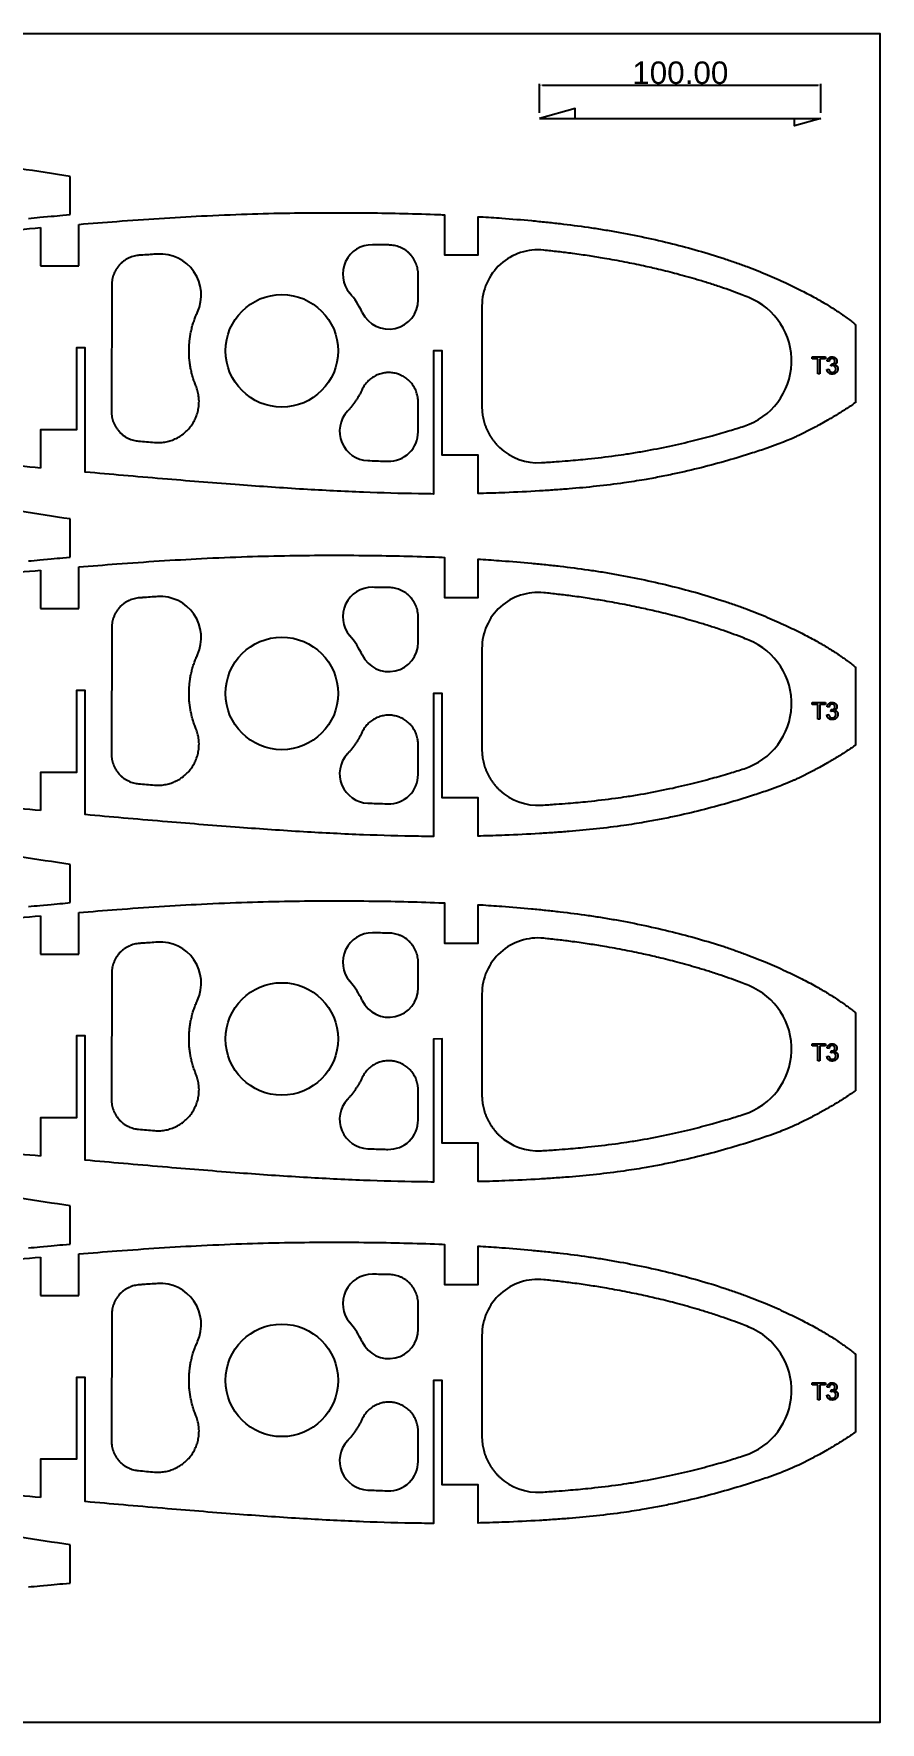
# Model space of a CAD drawing. Header units: millimetres. Extents: x -1485 to 1304, y -887 to 371.
# Drawn here: x 1003 to 1304, y -887 to -287 of the extents above; entities that cross this region are included whole.
import ezdxf

# ---------------------------------------------------------------- set-up
doc = ezdxf.new("R2010")
doc.units = ezdxf.units.MM
doc.header["$MEASUREMENT"] = 0
doc.layers.add('Predeterminada', color=18, linetype='Continuous', true_color=0x000000)
doc.layers.add('Predeterminado', color=18, linetype='Continuous', true_color=0x000000)
doc.styles.add('Arial', font='')
doc.styles.get('Arial').set_extended_font_data('Arial')
doc.dimstyles.new('Predeterminado', dxfattribs={"dimtxt": 8, "dimasz": 1, "dimexe": 0.5, "dimexo": 0.5, "dimgap": 0.25, "dimtad": 1, "dimtoh": 1, "dimzin": 1, "dimdsep": 46, "dimtxsty": 'Arial', "dimcen": 0.5, "dimazin": 0, "dimtfac": 1, "dimtdec": 4, "dimtix": 1, "dimtmove": 1, "dimatfit": 3, "dimfxl": 1, "dimtolj": 1, "dimtzin": 1, "dimarcsym": 0})

# ---------------------------------------------------------------- blocks, each defined once
blk = doc.blocks.new('*D1')
at = {"layer": 'Defpoints', "color": 0}
for p in [(1282.45, -305.39), (1182.45, -315.71), (1282.45, -315.71)]:
    blk.add_point(p, dxfattribs=at)
at = {"layer": 'Predeterminada', "color": 0, "lineweight": -2}
for p, q in [((1182.45, -315.21), (1182.45, -304.89)), ((1183.45, -305.39), (1281.45, -305.39)), ((1282.45, -315.21), (1282.45, -304.89))]:
    blk.add_line(p, q, dxfattribs=at)
at = {"layer": 'Predeterminada', "color": 0}
for points in [[(1183.45, -305.23), (1183.45, -305.56), (1182.45, -305.39)], [(1281.45, -305.56), (1281.45, -305.23), (1282.45, -305.39)]]:
    blk.add_solid(points, dxfattribs=at)
at = {"layer": 'Predeterminada', "color": 0, "insert": (1232.45, -301.06), "char_height": 8, "attachment_point": 5, "style": 'Arial'}
blk.add_mtext('\\A1;100.00', dxfattribs=at)

msp = doc.modelspace()

# ---------------------------------------------------------------- linework, layer by layer
at = {"layer": 'Predeterminada'}
for p, q in [((1182.447, -317.207), (1282.447, -317.207)), ((1030.386, -376.323), (1030.278, -421.43)), ((1139.263, -381.673), (1139.263, -372.656)), ((1161.942, -383.837), (1161.942, -419.697)), ((1279.36, -402.7), (1279.36, -402.014)), ((1279.36, -402.014), (1284.058, -402.014)), ((1281.311, -402.7), (1279.36, -402.7)), ((1281.311, -407.977), (1281.311, -402.7)), ((1282.107, -407.977), (1281.311, -407.977)), ((1284.058, -402.7), (1282.107, -402.7)), ((1282.107, -402.7), (1282.107, -407.977)), ((1284.058, -402.014), (1284.058, -402.7)), ((1284.564, -406.423), (1285.287, -406.315)), ((1285.36, -403.64), (1284.637, -403.532)), ((1286.018, -405.158), (1286.101, -404.508)), ((1139.263, -428.632), (1139.263, -417.996)), ((1139.263, -503.407), (1139.263, -494.391)), ((1030.386, -498.058), (1030.278, -543.164)), ((1161.942, -505.572), (1161.942, -541.432)), ((1279.36, -525.495), (1279.36, -524.809)), ((1279.36, -524.809), (1284.058, -524.809)), ((1281.311, -525.495), (1279.36, -525.495)), ((1281.311, -530.772), (1281.311, -525.495)), ((1284.058, -525.495), (1282.107, -525.495)), ((1282.107, -525.495), (1282.107, -530.772)), ((1284.058, -524.809), (1284.058, -525.495)), ((1285.36, -526.435), (1284.637, -526.327)), ((1286.018, -527.953), (1286.101, -527.303)), ((1282.107, -530.772), (1281.311, -530.772)), ((1284.564, -529.218), (1285.287, -529.11)), ((1139.263, -550.367), (1139.263, -539.731)), ((1139.263, -626.202), (1139.263, -617.186)), ((1030.386, -620.853), (1030.278, -665.959)), ((1161.942, -628.367), (1161.942, -664.227)), ((1279.36, -646.809), (1279.36, -646.122)), ((1279.36, -646.122), (1284.058, -646.122)), ((1281.311, -646.809), (1279.36, -646.809)), ((1281.311, -652.086), (1281.311, -646.809)), ((1284.058, -646.809), (1282.107, -646.809)), ((1282.107, -646.809), (1282.107, -652.086)), ((1284.058, -646.122), (1284.058, -646.809)), ((1285.36, -647.749), (1284.637, -647.64)), ((1282.107, -652.086), (1281.311, -652.086)), ((1284.564, -650.532), (1285.287, -650.424)), ((1286.018, -649.267), (1286.101, -648.616)), ((1139.263, -673.162), (1139.263, -662.526)), ((1030.386, -742.167), (1030.278, -787.273)), ((1139.263, -747.516), (1139.263, -738.499)), ((1161.942, -749.68), (1161.942, -785.541)), ((1279.36, -767.268), (1279.36, -766.581)), ((1279.36, -766.581), (1284.058, -766.581)), ((1281.311, -767.268), (1279.36, -767.268)), ((1281.311, -772.545), (1281.311, -767.268)), ((1284.058, -767.268), (1282.107, -767.268)), ((1282.107, -767.268), (1282.107, -772.545)), ((1284.058, -766.581), (1284.058, -767.268)), ((1282.107, -772.545), (1281.311, -772.545)), ((1284.564, -770.99), (1285.287, -770.882)), ((1285.36, -768.207), (1284.637, -768.099)), ((1286.018, -769.725), (1286.101, -769.075)), ((1139.263, -794.476), (1139.263, -783.84))]:
    msp.add_line(p, q, dxfattribs=at)
for points in [[(403.533, -887.157), (1303.533, -887.157), (1303.533, -287.157), (403.533, -287.157), (403.533, -887.157)], [(1195.118, -317.207), (1195.118, -313.664), (1182.447, -317.207)], [(1282.447, -317.207), (1273.061, -319.913), (1273.061, -317.207)]]:
    msp.add_lwpolyline(points, dxfattribs=at)
for centre in [(1090.807, -399.834), (1090.807, -521.569), (1090.807, -644.364), (1090.807, -765.678)]:
    msp.add_circle(centre, 20, dxfattribs=at)
for centre, radius, start, end in [((1135.099, -1715.836, 0), 1353.293, 93.968687, 94.023439), ((1047.578, -379.981), 14.573, 335.332735, 93.73579), ((1122.926, -372.564), 10.437, 89.274837, 154.803719), ((1181.833, -383.837), 19.892, 84.035782, 180), ((1122.926, -372.564), 10.437, 154.803719, 220.332601), ((1090.807, -399.834), 31.697, 25.534152, 40.332601), ((1128.826, -381.673), 10.437, 282.767076, 0.000001), ((1247.687, -403.426), 24.317, 287.802265, 68.014049), ((1128.826, -381.673), 10.437, 205.534151, 282.767076), ((1121.786, -428.393), 10.437, 137.327623, 267.809418), ((1128.826, -428.632), 10.437, 268.305875, 0), ((1181.833, -419.697), 19.892, 226.804889, 273.609324), ((1122.926, -494.299), 10.437, 89.274837, 154.803719), ((1181.833, -505.572), 19.892, 84.035782, 180), ((1135.099, -1837.571, 0), 1353.293, 93.968687, 94.023439), ((1047.578, -501.716), 14.573, 335.332735, 93.73579), ((1122.926, -494.299), 10.437, 154.803719, 220.332601), ((1090.807, -521.569), 31.697, 25.534152, 40.332601), ((1128.826, -503.407), 10.437, 282.767076, 0.000001), ((1247.687, -525.161), 24.317, 287.802265, 68.014049), ((1128.826, -503.407), 10.437, 205.534151, 282.767076), ((1121.786, -550.128), 10.437, 137.327623, 267.809418), ((1128.826, -550.367), 10.437, 268.305875, 0), ((1181.833, -541.432), 19.892, 226.804889, 273.609324), ((1135.099, -1960.366, 0), 1353.293, 93.968687, 94.023439), ((1047.578, -624.511), 14.573, 335.332735, 93.73579), ((1122.926, -617.094), 10.437, 89.274837, 154.803719), ((1181.833, -628.367), 19.892, 84.035782, 180), ((1122.926, -617.094), 10.437, 154.803719, 220.332601), ((1090.807, -644.364), 31.697, 25.534152, 40.332601), ((1128.826, -626.202), 10.437, 282.767076, 0.000001), ((1247.687, -647.956), 24.317, 287.802265, 68.014049), ((1128.826, -626.202), 10.437, 205.534151, 282.767076), ((1121.786, -672.923), 10.437, 137.327623, 267.809418), ((1128.826, -673.162), 10.437, 268.305875, 0), ((1181.833, -664.227), 19.892, 226.804889, 273.609324), ((1135.099, -2081.679, 0), 1353.293, 93.968687, 94.023439), ((1047.578, -745.825), 14.573, 335.332735, 93.73579), ((1122.926, -738.408), 10.437, 89.274837, 154.803719), ((1181.833, -749.68), 19.892, 84.035782, 180), ((1122.926, -738.408), 10.437, 154.803719, 220.332601), ((1090.807, -765.678), 31.697, 25.534152, 40.332601), ((1128.826, -747.516), 10.437, 282.767076, 0.000001), ((1247.687, -769.269), 24.317, 287.802265, 68.014049), ((1128.826, -747.516), 10.437, 205.534151, 282.767076), ((1121.786, -794.237), 10.437, 137.327623, 267.809418), ((1128.826, -794.476), 10.437, 268.305875, 0), ((1181.833, -785.54), 19.892, 226.804889, 273.609324)]:
    msp.add_arc(centre, radius, start, end, dxfattribs=at)
for points, weights in [([(1040.146, -365.878), (1030.41, -366.563), (1030.386, -376.323)], [1, 0.732308209357, 1]), ([(1139.263, -372.656), (1139.263, -362.41), (1129.019, -362.221)], [1, 0.713609493473, 1]), ([(1060.276, -412.35), (1054.839, -399.088), (1060.821, -386.063)], [1, 0.917206417367, 1]), ([(1131.132, -407.818), (1123.002, -405.975), (1119.409, -413.498)], [1, 0.781340001873, 1]), ([(1139.263, -417.996), (1139.263, -409.66), (1131.132, -407.818)], [1, 0.781340001873, 1]), ([(1058.538, -426.503), (1063.376, -419.914), (1060.276, -412.35)], [1, 0.872162562416, 1]), ([(1119.409, -413.498), (1117.35, -417.807), (1114.113, -421.319)], [1, 0.988836886252, 1]), ([(1161.942, -419.697), (1161.942, -428.306), (1168.218, -434.198)], [1, 0.917739257684, 1]), ([(1030.278, -421.43), (1030.255, -431.081), (1039.871, -431.912)], [1, 0.736082457257, 1]), ([(1045.555, -432.399), (1053.7, -433.092), (1058.538, -426.503)], [1, 0.872162562416, 1]), ([(1139.263, -494.391), (1139.263, -484.145), (1129.019, -483.956)], [1, 0.713609493473, 1]), ([(1040.146, -487.613), (1030.41, -488.298), (1030.386, -498.058)], [1, 0.732308209357, 1]), ([(1060.276, -534.085), (1054.839, -520.823), (1060.821, -507.798)], [1, 0.917206417367, 1]), ([(1131.132, -529.552), (1123.002, -527.71), (1119.409, -535.232)], [1, 0.781340001873, 1]), ([(1139.263, -539.731), (1139.263, -531.395), (1131.132, -529.552)], [1, 0.781340001873, 1]), ([(1058.538, -548.238), (1063.376, -541.649), (1060.276, -534.085)], [1, 0.872162562416, 1]), ([(1119.409, -535.232), (1117.35, -539.542), (1114.113, -543.054)], [1, 0.988836886252, 1]), ([(1030.278, -543.164), (1030.255, -552.816), (1039.871, -553.646)], [1, 0.736082457257, 1]), ([(1161.942, -541.432), (1161.942, -550.041), (1168.218, -555.933)], [1, 0.917739257684, 1]), ([(1045.555, -554.134), (1053.7, -554.827), (1058.538, -548.238)], [1, 0.872162562416, 1]), ([(1040.146, -610.408), (1030.41, -611.093), (1030.386, -620.853)], [1, 0.732308209357, 1]), ([(1139.263, -617.186), (1139.263, -606.94), (1129.019, -606.751)], [1, 0.713609493473, 1]), ([(1060.276, -656.88), (1054.839, -643.618), (1060.821, -630.593)], [1, 0.917206417367, 1]), ([(1131.132, -652.347), (1123.002, -650.505), (1119.409, -658.027)], [1, 0.781340001873, 1]), ([(1139.263, -662.526), (1139.263, -654.19), (1131.132, -652.347)], [1, 0.781340001873, 1]), ([(1058.538, -671.033), (1063.376, -664.444), (1060.276, -656.88)], [1, 0.872162562416, 1]), ([(1119.409, -658.027), (1117.35, -662.337), (1114.113, -665.849)], [1, 0.988836886252, 1]), ([(1030.278, -665.959), (1030.255, -675.611), (1039.871, -676.442)], [1, 0.736082457257, 1]), ([(1161.942, -664.227), (1161.942, -672.836), (1168.218, -678.728)], [1, 0.917739257684, 1]), ([(1045.555, -676.929), (1053.7, -677.622), (1058.538, -671.033)], [1, 0.872162562416, 1]), ([(1040.146, -731.722), (1030.41, -732.407), (1030.386, -742.167)], [1, 0.732308209357, 1]), ([(1139.263, -738.499), (1139.263, -728.254), (1129.019, -728.065)], [1, 0.713609493473, 1]), ([(1060.276, -778.194), (1054.839, -764.932), (1060.821, -751.907)], [1, 0.917206417367, 1]), ([(1131.132, -773.661), (1123.002, -771.819), (1119.409, -779.341)], [1, 0.781340001873, 1]), ([(1139.263, -783.84), (1139.263, -775.504), (1131.132, -773.661)], [1, 0.781340001873, 1]), ([(1058.538, -792.347), (1063.376, -785.758), (1060.276, -778.194)], [1, 0.872162562416, 1]), ([(1119.409, -779.341), (1117.35, -783.651), (1114.113, -787.163)], [1, 0.988836886252, 1]), ([(1161.942, -785.541), (1161.942, -794.149), (1168.218, -800.042)], [1, 0.917739257684, 1]), ([(1030.278, -787.273), (1030.255, -796.925), (1039.871, -797.755)], [1, 0.736082457257, 1]), ([(1045.555, -798.243), (1053.7, -798.936), (1058.538, -792.347)], [1, 0.872162562416, 1])]:
    msp.add_rational_spline(points, weights, degree=2, dxfattribs=at)
for points, degree in [([(1046.628, -365.438), (1044.896, -365.552), (1043.166, -365.668), (1041.436, -365.788)], 3), ([(1128.647, -362.214), (1126.784, -362.18), (1124.921, -362.152), (1123.058, -362.128)], 3), ([(1129.019, -362.221), (1128.895, -362.219), (1128.771, -362.216), (1128.647, -362.214)], 3), ([(1285.241, -402.384), (1285.713, -401.977), (1286.414, -401.977)], 2), ([(1286.414, -401.977), (1286.897, -401.977), (1287.304, -402.188)], 2), ([(1285.156, -407.623), (1284.638, -407.16), (1284.564, -406.423)], 2), ([(1284.637, -403.532), (1284.769, -402.791), (1285.241, -402.384)], 2), ([(1286.459, -408.086), (1285.675, -408.086), (1285.156, -407.623)], 2), ([(1285.287, -406.315), (1285.417, -406.929), (1285.718, -407.2)], 2), ([(1285.727, -402.854), (1285.441, -403.116), (1285.36, -403.64)], 2), ([(1285.718, -407.2), (1286.02, -407.471), (1286.485, -407.471)], 2), ([(1286.441, -402.592), (1286.012, -402.592), (1285.727, -402.854)], 2), ([(1286.548, -405.077), (1286.335, -405.077), (1286.018, -405.158)], 2), ([(1286.101, -404.508), (1286.176, -404.516), (1286.22, -404.516)], 2), ([(1286.22, -404.516), (1286.682, -404.516), (1287.051, -404.272)], 2), ([(1287.146, -402.856), (1286.873, -402.592), (1286.441, -402.592)], 2), ([(1287.899, -407.542), (1287.329, -408.086), (1286.459, -408.086)], 2), ([(1286.485, -407.471), (1287.033, -407.471), (1287.389, -407.115)], 2), ([(1287.407, -405.403), (1287.069, -405.077), (1286.548, -405.077)], 2), ([(1287.051, -404.272), (1287.42, -404.029), (1287.42, -403.521)], 2), ([(1287.42, -403.521), (1287.42, -403.119), (1287.146, -402.856)], 2), ([(1287.304, -402.188), (1287.711, -402.398), (1287.927, -402.762)], 2), ([(1287.936, -404.24), (1287.729, -404.558), (1287.323, -404.746)], 2), ([(1287.323, -404.746), (1287.85, -404.868), (1288.159, -405.253)], 2), ([(1287.389, -407.115), (1287.745, -406.758), (1287.745, -406.232)], 2), ([(1287.745, -406.232), (1287.745, -405.729), (1287.407, -405.403)], 2), ([(1288.468, -406.216), (1288.468, -406.999), (1287.899, -407.542)], 2), ([(1287.927, -402.762), (1288.143, -403.125), (1288.143, -403.533)], 2), ([(1288.143, -403.533), (1288.143, -403.921), (1287.936, -404.24)], 2), ([(1288.159, -405.253), (1288.468, -405.638), (1288.468, -406.216)], 2), ([(1039.871, -431.912), (1041.765, -432.075), (1043.661, -432.238), (1045.555, -432.399)], 3), ([(1121.387, -438.822), (1123.392, -438.899), (1125.397, -438.968), (1127.403, -439.031)], 3), ([(1127.403, -439.031), (1127.774, -439.042), (1128.146, -439.053), (1128.517, -439.064)], 3), ([(1128.647, -483.949), (1126.784, -483.915), (1124.921, -483.887), (1123.058, -483.863)], 3), ([(1129.019, -483.956), (1128.895, -483.954), (1128.771, -483.951), (1128.647, -483.949)], 3), ([(1046.628, -487.173), (1044.896, -487.286), (1043.166, -487.403), (1041.436, -487.523)], 3), ([(1284.637, -526.327), (1284.769, -525.586), (1285.241, -525.179)], 2), ([(1285.241, -525.179), (1285.713, -524.772), (1286.414, -524.772)], 2), ([(1285.727, -525.649), (1285.441, -525.911), (1285.36, -526.435)], 2), ([(1286.441, -525.387), (1286.012, -525.387), (1285.727, -525.649)], 2), ([(1286.548, -527.872), (1286.335, -527.872), (1286.018, -527.953)], 2), ([(1286.101, -527.303), (1286.176, -527.311), (1286.22, -527.311)], 2), ([(1286.22, -527.311), (1286.682, -527.311), (1287.051, -527.067)], 2), ([(1286.414, -524.772), (1286.897, -524.772), (1287.304, -524.983)], 2), ([(1287.146, -525.651), (1286.873, -525.387), (1286.441, -525.387)], 2), ([(1287.407, -528.198), (1287.069, -527.872), (1286.548, -527.872)], 2), ([(1287.051, -527.067), (1287.42, -526.824), (1287.42, -526.316)], 2), ([(1287.42, -526.316), (1287.42, -525.914), (1287.146, -525.651)], 2), ([(1287.304, -524.983), (1287.711, -525.193), (1287.927, -525.557)], 2), ([(1287.936, -527.035), (1287.729, -527.353), (1287.323, -527.541)], 2), ([(1287.323, -527.541), (1287.85, -527.663), (1288.159, -528.048)], 2), ([(1287.927, -525.557), (1288.143, -525.92), (1288.143, -526.328)], 2), ([(1288.143, -526.328), (1288.143, -526.716), (1287.936, -527.035)], 2), ([(1285.156, -530.418), (1284.638, -529.955), (1284.564, -529.218)], 2), ([(1286.459, -530.881), (1285.675, -530.881), (1285.156, -530.418)], 2), ([(1285.287, -529.11), (1285.417, -529.724), (1285.718, -529.995)], 2), ([(1285.718, -529.995), (1286.02, -530.266), (1286.485, -530.266)], 2), ([(1287.899, -530.337), (1287.329, -530.881), (1286.459, -530.881)], 2), ([(1286.485, -530.266), (1287.033, -530.266), (1287.389, -529.91)], 2), ([(1287.389, -529.91), (1287.745, -529.553), (1287.745, -529.027)], 2), ([(1287.745, -529.027), (1287.745, -528.524), (1287.407, -528.198)], 2), ([(1288.468, -529.012), (1288.468, -529.794), (1287.899, -530.337)], 2), ([(1288.159, -528.048), (1288.468, -528.433), (1288.468, -529.012)], 2), ([(1039.871, -553.646), (1041.765, -553.81), (1043.661, -553.973), (1045.555, -554.134)], 3), ([(1121.387, -560.557), (1123.392, -560.634), (1125.397, -560.703), (1127.403, -560.766)], 3), ([(1127.403, -560.766), (1127.774, -560.777), (1128.146, -560.788), (1128.517, -560.799)], 3), ([(1046.628, -609.968), (1044.896, -610.081), (1043.166, -610.198), (1041.436, -610.318)], 3), ([(1128.647, -606.744), (1126.784, -606.71), (1124.921, -606.682), (1123.058, -606.658)], 3), ([(1129.019, -606.751), (1128.895, -606.749), (1128.771, -606.746), (1128.647, -606.744)], 3), ([(1284.637, -647.64), (1284.769, -646.9), (1285.241, -646.493)], 2), ([(1285.241, -646.493), (1285.713, -646.086), (1286.414, -646.086)], 2), ([(1285.727, -646.963), (1285.441, -647.225), (1285.36, -647.749)], 2), ([(1286.441, -646.701), (1286.012, -646.701), (1285.727, -646.963)], 2), ([(1286.414, -646.086), (1286.897, -646.086), (1287.304, -646.297)], 2), ([(1287.146, -646.964), (1286.873, -646.701), (1286.441, -646.701)], 2), ([(1287.051, -648.381), (1287.42, -648.137), (1287.42, -647.63)], 2), ([(1287.42, -647.63), (1287.42, -647.228), (1287.146, -646.964)], 2), ([(1287.304, -646.297), (1287.711, -646.507), (1287.927, -646.87)], 2), ([(1287.927, -646.87), (1288.143, -647.234), (1288.143, -647.642)], 2), ([(1288.143, -647.642), (1288.143, -648.03), (1287.936, -648.349)], 2), ([(1285.156, -651.732), (1284.638, -651.268), (1284.564, -650.532)], 2), ([(1286.459, -652.195), (1285.675, -652.195), (1285.156, -651.732)], 2), ([(1285.287, -650.424), (1285.417, -651.038), (1285.718, -651.309)], 2), ([(1285.718, -651.309), (1286.02, -651.58), (1286.485, -651.58)], 2), ([(1286.548, -649.186), (1286.335, -649.186), (1286.018, -649.267)], 2), ([(1286.101, -648.616), (1286.176, -648.625), (1286.22, -648.625)], 2), ([(1286.22, -648.625), (1286.682, -648.625), (1287.051, -648.381)], 2), ([(1287.899, -651.651), (1287.329, -652.195), (1286.459, -652.195)], 2), ([(1286.485, -651.58), (1287.033, -651.58), (1287.389, -651.224)], 2), ([(1287.407, -649.512), (1287.069, -649.186), (1286.548, -649.186)], 2), ([(1287.936, -648.349), (1287.729, -648.667), (1287.323, -648.855)], 2), ([(1287.323, -648.855), (1287.85, -648.977), (1288.159, -649.362)], 2), ([(1287.389, -651.224), (1287.745, -650.867), (1287.745, -650.341)], 2), ([(1287.745, -650.341), (1287.745, -649.838), (1287.407, -649.512)], 2), ([(1288.468, -650.325), (1288.468, -651.108), (1287.899, -651.651)], 2), ([(1288.159, -649.362), (1288.468, -649.747), (1288.468, -650.325)], 2), ([(1039.871, -676.442), (1041.765, -676.605), (1043.661, -676.768), (1045.555, -676.929)], 3), ([(1121.387, -683.352), (1123.392, -683.429), (1125.397, -683.498), (1127.403, -683.561)], 3), ([(1127.403, -683.561), (1127.774, -683.572), (1128.146, -683.583), (1128.517, -683.594)], 3), ([(1046.628, -731.282), (1044.896, -731.395), (1043.166, -731.512), (1041.436, -731.632)], 3), ([(1128.647, -728.058), (1126.784, -728.024), (1124.921, -727.996), (1123.058, -727.972)], 3), ([(1129.019, -728.065), (1128.895, -728.062), (1128.771, -728.06), (1128.647, -728.058)], 3), ([(1284.637, -768.099), (1284.769, -767.358), (1285.241, -766.952)], 2), ([(1285.241, -766.952), (1285.713, -766.545), (1286.414, -766.545)], 2), ([(1285.727, -767.421), (1285.441, -767.683), (1285.36, -768.207)], 2), ([(1286.441, -767.159), (1286.012, -767.159), (1285.727, -767.421)], 2), ([(1286.414, -766.545), (1286.897, -766.545), (1287.304, -766.755)], 2), ([(1287.146, -767.423), (1286.873, -767.159), (1286.441, -767.159)], 2), ([(1287.42, -768.089), (1287.42, -767.687), (1287.146, -767.423)], 2), ([(1287.304, -766.755), (1287.711, -766.965), (1287.927, -767.329)], 2), ([(1287.927, -767.329), (1288.143, -767.692), (1288.143, -768.101)], 2), ([(1285.156, -772.19), (1284.638, -771.727), (1284.564, -770.99)], 2), ([(1286.459, -772.653), (1285.675, -772.653), (1285.156, -772.19)], 2), ([(1285.287, -770.882), (1285.417, -771.496), (1285.718, -771.768)], 2), ([(1285.718, -771.768), (1286.02, -772.039), (1286.485, -772.039)], 2), ([(1286.548, -769.644), (1286.335, -769.644), (1286.018, -769.725)], 2), ([(1286.101, -769.075), (1286.176, -769.083), (1286.22, -769.083)], 2), ([(1286.22, -769.083), (1286.682, -769.083), (1287.051, -768.84)], 2), ([(1287.899, -772.109), (1287.329, -772.653), (1286.459, -772.653)], 2), ([(1286.485, -772.039), (1287.033, -772.039), (1287.389, -771.682)], 2), ([(1287.407, -769.97), (1287.069, -769.644), (1286.548, -769.644)], 2), ([(1287.051, -768.84), (1287.42, -768.596), (1287.42, -768.089)], 2), ([(1287.936, -768.807), (1287.729, -769.126), (1287.323, -769.314)], 2), ([(1287.323, -769.314), (1287.85, -769.436), (1288.159, -769.821)], 2), ([(1287.389, -771.682), (1287.745, -771.325), (1287.745, -770.799)], 2), ([(1287.745, -770.799), (1287.745, -770.296), (1287.407, -769.97)], 2), ([(1288.468, -770.784), (1288.468, -771.566), (1287.899, -772.109)], 2), ([(1288.143, -768.101), (1288.143, -768.489), (1287.936, -768.807)], 2), ([(1288.159, -769.821), (1288.468, -770.205), (1288.468, -770.784)], 2), ([(1039.871, -797.755), (1041.765, -797.919), (1043.661, -798.081), (1045.555, -798.243)], 3), ([(1121.387, -804.666), (1123.392, -804.742), (1125.397, -804.812), (1127.403, -804.874)], 3), ([(1127.403, -804.874), (1127.774, -804.886), (1128.146, -804.897), (1128.517, -804.908)], 3)]:
    msp.add_open_spline(points, degree=degree, dxfattribs=at)
for points, knots in [([(1256.791, -380.877), (1255.962, -380.542), (1253.907, -379.73), (1250.599, -378.491), (1247.366, -377.36), (1244.681, -376.468), (1241.896, -375.574), (1237.461, -374.217), (1231.51, -372.553), (1225.137, -370.957), (1218.958, -369.547), (1212.555, -368.221), (1206.122, -367.047), (1200.944, -366.216), (1197.166, -365.662), (1193.484, -365.159), (1189.043, -364.61), (1185.624, -364.233), (1183.9, -364.053)], [186.3444673, 186.3444673, 186.3444673, 186.3444673, 189.0269349, 192.9728034, 196.9409589, 199.3030326, 201.4611534, 205.7132585, 213.2163012, 219.9987189, 225.4189309, 232.2305098, 239.614953, 245.0356334, 247.9613471, 251.0687157, 256.1856905, 261.3858801, 261.3858801, 261.3858801, 261.3858801]), ([(1183.086, -439.549), (1184.823, -439.439), (1187.992, -439.225), (1193.506, -438.797), (1200.538, -438.157), (1207.486, -437.348), (1213.766, -436.447), (1219.858, -435.457), (1227.456, -433.992), (1235.869, -432.063), (1243.345, -430.111), (1249.652, -428.294), (1253.438, -427.119), (1255.122, -426.579)], [64.1941838, 64.1941838, 64.1941838, 64.1941838, 69.4168214, 73.7219487, 80.7868167, 90.59993, 94.7023047, 99.8185855, 109.1166875, 117.9107359, 125.7090921, 132.2954103, 137.6001837, 137.6001837, 137.6001837, 137.6001837]), ([(1256.791, -502.612), (1255.962, -502.277), (1253.907, -501.465), (1250.599, -500.226), (1247.366, -499.095), (1244.681, -498.202), (1241.896, -497.309), (1237.461, -495.951), (1231.51, -494.288), (1225.137, -492.692), (1218.958, -491.281), (1212.555, -489.956), (1206.122, -488.782), (1200.944, -487.95), (1197.166, -487.397), (1193.484, -486.894), (1189.043, -486.345), (1185.624, -485.968), (1183.9, -485.788)], [186.3444673, 186.3444673, 186.3444673, 186.3444673, 189.0269349, 192.9728034, 196.9409589, 199.3030326, 201.4611534, 205.7132585, 213.2163012, 219.9987189, 225.4189309, 232.2305098, 239.614953, 245.0356334, 247.9613471, 251.0687157, 256.1856905, 261.3858801, 261.3858801, 261.3858801, 261.3858801]), ([(1183.086, -561.284), (1184.823, -561.174), (1187.992, -560.96), (1193.506, -560.532), (1200.538, -559.892), (1207.486, -559.083), (1213.766, -558.182), (1219.858, -557.192), (1227.456, -555.726), (1235.869, -553.798), (1243.345, -551.846), (1249.652, -550.029), (1253.438, -548.854), (1255.122, -548.313)], [64.1941838, 64.1941838, 64.1941838, 64.1941838, 69.4168214, 73.7219487, 80.7868167, 90.59993, 94.7023047, 99.8185855, 109.1166875, 117.9107359, 125.7090921, 132.2954103, 137.6001837, 137.6001837, 137.6001837, 137.6001837]), ([(1256.791, -625.407), (1255.962, -625.072), (1253.907, -624.26), (1250.599, -623.021), (1247.366, -621.89), (1244.681, -620.997), (1241.896, -620.104), (1237.461, -618.746), (1231.51, -617.083), (1225.137, -615.487), (1218.958, -614.076), (1212.555, -612.751), (1206.122, -611.577), (1200.944, -610.745), (1197.166, -610.192), (1193.484, -609.689), (1189.043, -609.14), (1185.624, -608.763), (1183.9, -608.583)], [186.3444673, 186.3444673, 186.3444673, 186.3444673, 189.0269349, 192.9728034, 196.9409589, 199.3030326, 201.4611534, 205.7132585, 213.2163012, 219.9987189, 225.4189309, 232.2305098, 239.614953, 245.0356334, 247.9613471, 251.0687157, 256.1856905, 261.3858801, 261.3858801, 261.3858801, 261.3858801]), ([(1183.086, -684.079), (1184.823, -683.969), (1187.992, -683.755), (1193.506, -683.327), (1200.538, -682.687), (1207.486, -681.878), (1213.766, -680.977), (1219.858, -679.987), (1227.456, -678.522), (1235.869, -676.593), (1243.345, -674.641), (1249.652, -672.824), (1253.438, -671.649), (1255.122, -671.108)], [64.1941838, 64.1941838, 64.1941838, 64.1941838, 69.4168214, 73.7219487, 80.7868167, 90.59993, 94.7023047, 99.8185855, 109.1166875, 117.9107359, 125.7090921, 132.2954103, 137.6001837, 137.6001837, 137.6001837, 137.6001837]), ([(1256.791, -746.721), (1255.962, -746.386), (1253.907, -745.574), (1250.599, -744.335), (1247.366, -743.204), (1244.681, -742.311), (1241.896, -741.418), (1237.461, -740.06), (1231.51, -738.397), (1225.137, -736.801), (1218.958, -735.39), (1212.555, -734.065), (1206.122, -732.891), (1200.944, -732.059), (1197.166, -731.505), (1193.484, -731.003), (1189.043, -730.454), (1185.624, -730.077), (1183.9, -729.897)], [186.3444673, 186.3444673, 186.3444673, 186.3444673, 189.0269349, 192.9728034, 196.9409589, 199.3030326, 201.4611534, 205.7132585, 213.2163012, 219.9987189, 225.4189309, 232.2305098, 239.614953, 245.0356334, 247.9613471, 251.0687157, 256.1856905, 261.3858801, 261.3858801, 261.3858801, 261.3858801]), ([(1183.086, -805.393), (1184.823, -805.283), (1187.992, -805.068), (1193.506, -804.641), (1200.538, -804.001), (1207.486, -803.192), (1213.766, -802.291), (1219.858, -801.301), (1227.456, -799.835), (1235.869, -797.907), (1243.345, -795.955), (1249.652, -794.138), (1253.438, -792.963), (1255.122, -792.422)], [64.1941838, 64.1941838, 64.1941838, 64.1941838, 69.4168214, 73.7219487, 80.7868167, 90.59993, 94.7023047, 99.8185855, 109.1166875, 117.9107359, 125.7090921, 132.2954103, 137.6001837, 137.6001837, 137.6001837, 137.6001837])]:
    msp.add_open_spline(points, degree=3, knots=knots, dxfattribs=at)
at = {"layer": 'Predeterminado'}
for p, q in [((1015.585, -351.388), (1015.585, -337.834)), ((1004.794, -352.381), (1008.854, -352.007)), ((1012.915, -351.633), (1015.585, -351.388)), ((1005.009, -356.044), (1005.009, -369.636)), ((1018.601, -369.636), (1018.601, -354.887)), ((1005.009, -369.636), (1018.601, -369.636)), ((1294.679, -390.439), (1294.679, -418.266)), ((1284.826, -424.483), (1281.909, -426.13)), ((1272.304, -430.936), (1269.838, -431.978)), ((1279.025, -427.68), (1275.046, -429.676)), ((1015.585, -473.123), (1015.585, -459.569)), ((1004.794, -474.116), (1008.854, -473.742)), ((1012.915, -473.368), (1015.585, -473.123)), ((1005.009, -477.779), (1005.009, -491.371)), ((1018.601, -491.371), (1018.601, -476.622)), ((1005.009, -491.371), (1018.601, -491.371)), ((1294.679, -512.174), (1294.679, -540.001)), ((1279.025, -549.415), (1275.046, -551.411)), ((1284.826, -546.218), (1281.909, -547.865)), ((1272.304, -552.671), (1269.838, -553.713)), ((1015.585, -595.918), (1015.585, -582.364)), ((1004.794, -596.911), (1008.854, -596.537)), ((1012.915, -596.163), (1015.585, -595.918)), ((1018.601, -614.166), (1018.601, -599.417)), ((1005.009, -600.574), (1005.009, -614.166)), ((1005.009, -614.166), (1018.601, -614.166)), ((1294.679, -634.969), (1294.679, -662.796)), ((1284.826, -669.013), (1281.909, -670.66)), ((1272.304, -675.466), (1269.838, -676.508)), ((1279.025, -672.21), (1275.046, -674.206)), ((1015.585, -717.232), (1015.585, -703.678)), ((1004.794, -718.225), (1008.854, -717.851)), ((1012.915, -717.477), (1015.585, -717.232)), ((1005.009, -721.888), (1005.009, -735.48)), ((1018.601, -735.48), (1018.601, -720.731)), ((1005.009, -735.48), (1018.601, -735.48)), ((1294.679, -756.283), (1294.679, -784.11)), ((1284.826, -790.327), (1281.909, -791.974)), ((1272.304, -796.78), (1269.838, -797.822)), ((1279.025, -793.524), (1275.046, -795.52)), ((1015.585, -837.69), (1015.585, -824.136)), ((1004.794, -838.683), (1008.854, -838.309)), ((1012.915, -837.935), (1015.585, -837.69))]:
    msp.add_line(p, q, dxfattribs=at)
for points in [[(1147.854, -351.459), (1148.65, -351.503), (1148.65, -365.751), (1160.65, -365.751), (1160.65, -352.16), (1161.446, -352.16)], [(1022.679, -443.061), (1020.883, -442.902), (1020.883, -398.756), (1017.805, -398.756), (1017.805, -427.878), (1005.009, -427.878), (1005.009, -441.47)], [(1161.446, -450.504), (1160.65, -450.523), (1160.65, -436.913), (1147.854, -436.913), (1147.854, -399.834), (1144.776, -399.882), (1144.776, -450.705), (1143.777, -450.658)], [(1147.854, -473.194), (1148.65, -473.238), (1148.65, -487.486), (1160.65, -487.486), (1160.65, -473.895), (1161.446, -473.895)], [(1022.679, -564.796), (1020.883, -564.636), (1020.883, -520.491), (1017.805, -520.491), (1017.805, -549.613), (1005.009, -549.613), (1005.009, -563.204)], [(1161.446, -572.239), (1160.65, -572.258), (1160.65, -558.648), (1147.854, -558.648), (1147.854, -521.569), (1144.776, -521.616), (1144.776, -572.44), (1143.777, -572.393)], [(1147.854, -595.989), (1148.65, -596.033), (1148.65, -610.281), (1160.65, -610.281), (1160.65, -596.69), (1161.446, -596.69)], [(1022.679, -687.591), (1020.883, -687.431), (1020.883, -643.286), (1017.805, -643.286), (1017.805, -672.408), (1005.009, -672.408), (1005.009, -685.999)], [(1161.446, -695.034), (1160.65, -695.053), (1160.65, -681.443), (1147.854, -681.443), (1147.854, -644.364), (1144.776, -644.411), (1144.776, -695.235), (1143.777, -695.188)], [(1147.854, -717.303), (1148.65, -717.347), (1148.65, -731.595), (1160.65, -731.595), (1160.65, -718.004), (1161.446, -718.004)], [(1022.679, -808.905), (1020.883, -808.745), (1020.883, -764.6), (1017.805, -764.6), (1017.805, -793.722), (1005.009, -793.722), (1005.009, -807.313)], [(1161.446, -816.348), (1160.65, -816.367), (1160.65, -802.756), (1147.854, -802.756), (1147.854, -765.678), (1144.776, -765.725), (1144.776, -816.549), (1143.777, -816.501)]]:
    msp.add_lwpolyline(points, dxfattribs=at)
for points, knots in [([(1015.585, -337.834), (1003.672, -336.025), (976.485, -331.905), (938.243, -326.147), (906.16, -321.388), (886.26, -318.509), (875.82, -317.036), (868.34, -315.996), (859.199, -314.744), (846.429, -313.017), (835.089, -311.532), (828.503, -310.692), (827.145, -310.519)], [2373.0591689, 2373.0591689, 2373.0591689, 2373.0591689, 2399.6542438, 2433.7527783, 2458.4197616, 2471.2430468, 2478.1357662, 2481.6919292, 2487.9108373, 2498.500419, 2510.1345391, 2513.1553287, 2513.1553287, 2513.1553287, 2513.1553287]), ([(1018.601, -354.887), (1023.13, -354.514), (1037.681, -353.359), (1057.644, -352.049), (1078.122, -351.186), (1097.933, -350.712), (1120.659, -350.687), (1138.745, -351.09), (1147.454, -351.442), (1147.854, -351.459)], [2671.5025284, 2671.5025284, 2671.5025284, 2671.5025284, 2681.5336749, 2703.7205237, 2715.6563894, 2726.7719758, 2747.4598401, 2765.8135151, 2766.6981833, 2766.6981833, 2766.6981833, 2766.6981833]), ([(1161.446, -352.16), (1163.98, -352.318), (1170.016, -352.732), (1177.763, -353.381), (1184.644, -354.057), (1191.364, -354.79), (1198.033, -355.649), (1204.706, -356.671), (1211.423, -357.815), (1219.764, -359.447), (1232.586, -362.389), (1243.386, -365.449), (1252.146, -368.414), (1257.325, -370.297), (1263.263, -372.666), (1269.749, -375.552), (1275.42, -378.308), (1280.226, -380.851), (1284.354, -383.233), (1287.43, -385.163), (1290.265, -387.085), (1292.393, -388.637), (1294.006, -389.898), (1294.593, -390.37), (1294.679, -390.439)], [2808.1310795, 2808.1310795, 2808.1310795, 2808.1310795, 2813.7344914, 2821.486997, 2825.2880554, 2828.9971403, 2836.4052721, 2840.1292622, 2843.8958846, 2851.4455908, 2858.8852222, 2872.9295679, 2876.2065637, 2879.2962027, 2885.0918438, 2890.3161306, 2894.9625261, 2899.0066485, 2902.3154277, 2905.4805011, 2907.0204969, 2909.8752124, 2911.293439, 2911.5375216, 2911.5375216, 2911.5375216, 2911.5375216]), ([(888.98, -368.446), (893.022, -367.949), (904.801, -366.519), (921.144, -364.599), (933.866, -363.135), (939.356, -362.508), (940.987, -362.327), (942.617, -362.159), (944.269, -361.98), (945.744, -361.825), (948.365, -361.545), (954.373, -360.906), (961.609, -360.136), (967.34, -359.526), (969.257, -359.323), (969.633, -359.283), (970.441, -359.2), (971.383, -359.117), (972.638, -358.997), (983.761, -357.955), (994.646, -356.951), (1005.009, -356.044)], [2555.6429407, 2555.6429407, 2555.6429407, 2555.6429407, 2564.6314321, 2581.8313514, 2591.9654899, 2592.8965234, 2594.0287304, 2595.5866974, 2596.5130523, 2597.69618, 2598.8605921, 2602.3321705, 2611.0316548, 2614.9215758, 2615.0536716, 2615.2867808, 2615.7568802, 2616.8446683, 2617.3760542, 2618.5396706, 2641.5025284, 2641.5025284, 2641.5025284, 2641.5025284]), ([(1294.679, -418.266), (1294.656, -418.282), (1294.089, -418.677), (1292.378, -419.843), (1289.501, -421.699), (1286.769, -423.353), (1285.202, -424.266), (1284.826, -424.483)], [2932.0107038, 2932.0107038, 2932.0107038, 2932.0107038, 2932.0724683, 2933.5355464, 2936.5816343, 2939.6277222, 2940.584788, 2940.584788, 2940.584788, 2940.584788]), ([(1005.009, -441.47), (994.855, -440.545), (977.334, -438.924), (956.291, -436.953), (944.826, -435.875), (939.717, -435.394), (937.121, -435.144), (930.512, -434.51), (920.325, -433.535), (905.289, -432.107), (894.84, -431.123), (888.98, -430.566)], [2095.9643306, 2095.9643306, 2095.9643306, 2095.9643306, 2118.4708712, 2134.8018568, 2142.6143226, 2143.8889188, 2146.1293054, 2148.369692, 2158.5433718, 2168.7170516, 2181.708436, 2181.708436, 2181.708436, 2181.708436]), ([(1269.838, -431.978), (1268.927, -432.348), (1266.755, -433.193), (1263.707, -434.278), (1260.715, -435.287), (1256.075, -436.801), (1249.142, -438.902), (1239.863, -441.401), (1231.729, -443.295), (1224.975, -444.669), (1220.213, -445.536), (1216.022, -446.222), (1207.146, -447.544), (1197.681, -448.529), (1187.661, -449.285), (1180.048, -449.782), (1171.31, -450.217), (1164.32, -450.436), (1161.446, -450.504)], [1701.6145473, 1701.6145473, 1701.6145473, 1701.6145473, 1703.7843521, 1706.7584668, 1708.7562167, 1710.7539667, 1717.5297623, 1724.7459164, 1731.9620704, 1735.9601768, 1739.9582832, 1742.645212, 1745.3321409, 1759.7660738, 1763.6396595, 1767.5132452, 1776.6035107, 1782.9492464, 1782.9492464, 1782.9492464, 1782.9492464]), ([(1275.046, -429.676), (1274.88, -429.756), (1274.299, -430.032), (1273.386, -430.455), (1272.635, -430.79), (1272.304, -430.936)], [2948.7338217, 2948.7338217, 2948.7338217, 2948.7338217, 2949.1392888, 2950.1546929, 2950.9543616, 2950.9543616, 2950.9543616, 2950.9543616]), ([(1281.909, -426.13), (1281.584, -426.309), (1280.627, -426.832), (1279.664, -427.346), (1279.025, -427.68)], [2943.0494302, 2943.0494302, 2943.0494302, 2943.0494302, 2943.8676159, 2945.4585671, 2945.4585671, 2945.4585671, 2945.4585671]), ([(1015.585, -459.569), (1003.672, -457.76), (976.485, -453.64), (938.243, -447.882), (906.16, -443.123), (886.26, -440.244), (875.82, -438.771), (868.34, -437.731), (859.199, -436.479), (846.429, -434.752), (835.089, -433.267), (828.503, -432.426), (827.145, -432.254)], [2373.0591689, 2373.0591689, 2373.0591689, 2373.0591689, 2399.6542438, 2433.7527783, 2458.4197616, 2471.2430468, 2478.1357662, 2481.6919292, 2487.9108373, 2498.500419, 2510.1345391, 2513.1553287, 2513.1553287, 2513.1553287, 2513.1553287]), ([(1143.777, -450.658), (1142.311, -450.648), (1134.31, -450.568), (1119.228, -450.133), (1098.025, -449.044), (1074.8, -447.452), (1054.011, -445.781), (1036.315, -444.266), (1027.174, -443.461), (1022.679, -443.061)], [1902.1323348, 1902.1323348, 1902.1323348, 1902.1323348, 1905.3677465, 1919.7915749, 1935.4340231, 1952.2276001, 1971.1735923, 1981.4686957, 1991.4293838, 1991.4293838, 1991.4293838, 1991.4293838]), ([(1018.601, -476.622), (1023.13, -476.248), (1037.681, -475.094), (1057.644, -473.784), (1078.122, -472.921), (1097.933, -472.447), (1120.659, -472.421), (1138.745, -472.824), (1147.454, -473.177), (1147.854, -473.194)], [2671.5025284, 2671.5025284, 2671.5025284, 2671.5025284, 2681.5336749, 2703.7205237, 2715.6563894, 2726.7719758, 2747.4598401, 2765.8135151, 2766.6981833, 2766.6981833, 2766.6981833, 2766.6981833]), ([(1161.446, -473.895), (1163.98, -474.053), (1170.016, -474.466), (1177.763, -475.115), (1184.644, -475.792), (1191.364, -476.525), (1198.033, -477.384), (1204.706, -478.405), (1211.423, -479.55), (1219.764, -481.182), (1232.586, -484.124), (1243.386, -487.184), (1252.146, -490.149), (1257.325, -492.031), (1263.263, -494.401), (1269.749, -497.287), (1275.42, -500.043), (1280.226, -502.586), (1284.354, -504.968), (1287.43, -506.898), (1290.265, -508.82), (1292.393, -510.372), (1294.006, -511.633), (1294.593, -512.105), (1294.679, -512.174)], [2808.1310795, 2808.1310795, 2808.1310795, 2808.1310795, 2813.7344914, 2821.486997, 2825.2880554, 2828.9971403, 2836.4052721, 2840.1292622, 2843.8958846, 2851.4455908, 2858.8852222, 2872.9295679, 2876.2065637, 2879.2962027, 2885.0918438, 2890.3161306, 2894.9625261, 2899.0066485, 2902.3154277, 2905.4805011, 2907.0204969, 2909.8752124, 2911.293439, 2911.5375216, 2911.5375216, 2911.5375216, 2911.5375216]), ([(888.98, -490.181), (893.022, -489.684), (904.801, -488.254), (921.144, -486.334), (933.866, -484.87), (939.356, -484.243), (940.987, -484.062), (942.617, -483.894), (944.269, -483.715), (945.744, -483.56), (948.365, -483.28), (954.373, -482.641), (961.609, -481.871), (967.34, -481.261), (969.257, -481.058), (969.633, -481.018), (970.441, -480.935), (971.383, -480.852), (972.638, -480.732), (983.761, -479.69), (994.646, -478.686), (1005.009, -477.779)], [2555.6429407, 2555.6429407, 2555.6429407, 2555.6429407, 2564.6314321, 2581.8313514, 2591.9654899, 2592.8965234, 2594.0287304, 2595.5866974, 2596.5130523, 2597.69618, 2598.8605921, 2602.3321705, 2611.0316548, 2614.9215758, 2615.0536716, 2615.2867808, 2615.7568802, 2616.8446683, 2617.3760542, 2618.5396706, 2641.5025284, 2641.5025284, 2641.5025284, 2641.5025284]), ([(1294.679, -540.001), (1294.656, -540.017), (1294.089, -540.412), (1292.378, -541.578), (1289.501, -543.434), (1286.769, -545.088), (1285.202, -546.001), (1284.826, -546.218)], [2932.0107038, 2932.0107038, 2932.0107038, 2932.0107038, 2932.0724683, 2933.5355464, 2936.5816343, 2939.6277222, 2940.584788, 2940.584788, 2940.584788, 2940.584788]), ([(1275.046, -551.411), (1274.88, -551.491), (1274.299, -551.767), (1273.386, -552.189), (1272.635, -552.525), (1272.304, -552.671)], [2948.7338217, 2948.7338217, 2948.7338217, 2948.7338217, 2949.1392888, 2950.1546929, 2950.9543616, 2950.9543616, 2950.9543616, 2950.9543616]), ([(1281.909, -547.865), (1281.584, -548.044), (1280.627, -548.567), (1279.664, -549.081), (1279.025, -549.415)], [2943.0494302, 2943.0494302, 2943.0494302, 2943.0494302, 2943.8676159, 2945.4585671, 2945.4585671, 2945.4585671, 2945.4585671]), ([(1015.585, -582.364), (1003.672, -580.555), (976.485, -576.435), (938.243, -570.677), (906.16, -565.918), (886.26, -563.039), (875.82, -561.566), (868.34, -560.526), (859.199, -559.274), (846.429, -557.547), (835.089, -556.062), (828.503, -555.222), (827.145, -555.049)], [2373.0591689, 2373.0591689, 2373.0591689, 2373.0591689, 2399.6542438, 2433.7527783, 2458.4197616, 2471.2430468, 2478.1357662, 2481.6919292, 2487.9108373, 2498.500419, 2510.1345391, 2513.1553287, 2513.1553287, 2513.1553287, 2513.1553287]), ([(1005.009, -563.204), (994.855, -562.28), (977.334, -560.659), (956.291, -558.688), (944.826, -557.61), (939.717, -557.129), (937.121, -556.879), (930.512, -556.244), (920.325, -555.27), (905.289, -553.842), (894.84, -552.858), (888.98, -552.301)], [2095.9643306, 2095.9643306, 2095.9643306, 2095.9643306, 2118.4708712, 2134.8018568, 2142.6143226, 2143.8889188, 2146.1293054, 2148.369692, 2158.5433718, 2168.7170516, 2181.708436, 2181.708436, 2181.708436, 2181.708436]), ([(1269.838, -553.713), (1268.927, -554.083), (1266.755, -554.928), (1263.707, -556.013), (1260.715, -557.022), (1256.075, -558.536), (1249.142, -560.637), (1239.863, -563.136), (1231.729, -565.03), (1224.975, -566.404), (1220.213, -567.271), (1216.022, -567.956), (1207.146, -569.279), (1197.681, -570.264), (1187.661, -571.02), (1180.048, -571.517), (1171.31, -571.952), (1164.32, -572.171), (1161.446, -572.239)], [1701.6145473, 1701.6145473, 1701.6145473, 1701.6145473, 1703.7843521, 1706.7584668, 1708.7562167, 1710.7539667, 1717.5297623, 1724.7459164, 1731.9620704, 1735.9601768, 1739.9582832, 1742.645212, 1745.3321409, 1759.7660738, 1763.6396595, 1767.5132452, 1776.6035107, 1782.9492464, 1782.9492464, 1782.9492464, 1782.9492464]), ([(1143.777, -572.393), (1142.311, -572.383), (1134.31, -572.302), (1119.228, -571.867), (1098.025, -570.779), (1074.8, -569.187), (1054.011, -567.516), (1036.315, -566.001), (1027.174, -565.196), (1022.679, -564.796)], [1902.1323348, 1902.1323348, 1902.1323348, 1902.1323348, 1905.3677465, 1919.7915749, 1935.4340231, 1952.2276001, 1971.1735923, 1981.4686957, 1991.4293838, 1991.4293838, 1991.4293838, 1991.4293838]), ([(1018.601, -599.417), (1023.13, -599.043), (1037.681, -597.889), (1057.644, -596.579), (1078.122, -595.716), (1097.933, -595.242), (1120.659, -595.216), (1138.745, -595.62), (1147.454, -595.972), (1147.854, -595.989)], [2671.5025284, 2671.5025284, 2671.5025284, 2671.5025284, 2681.5336749, 2703.7205237, 2715.6563894, 2726.7719758, 2747.4598401, 2765.8135151, 2766.6981833, 2766.6981833, 2766.6981833, 2766.6981833]), ([(1161.446, -596.69), (1163.98, -596.848), (1170.016, -597.261), (1177.763, -597.91), (1184.644, -598.587), (1191.364, -599.32), (1198.033, -600.179), (1204.706, -601.201), (1211.423, -602.345), (1219.764, -603.977), (1232.586, -606.919), (1243.386, -609.979), (1252.146, -612.944), (1257.325, -614.826), (1263.263, -617.196), (1269.749, -620.082), (1275.42, -622.838), (1280.226, -625.381), (1284.354, -627.763), (1287.43, -629.693), (1290.265, -631.615), (1292.393, -633.167), (1294.006, -634.428), (1294.593, -634.9), (1294.679, -634.969)], [2808.1310795, 2808.1310795, 2808.1310795, 2808.1310795, 2813.7344914, 2821.486997, 2825.2880554, 2828.9971403, 2836.4052721, 2840.1292622, 2843.8958846, 2851.4455908, 2858.8852222, 2872.9295679, 2876.2065637, 2879.2962027, 2885.0918438, 2890.3161306, 2894.9625261, 2899.0066485, 2902.3154277, 2905.4805011, 2907.0204969, 2909.8752124, 2911.293439, 2911.5375216, 2911.5375216, 2911.5375216, 2911.5375216]), ([(888.98, -612.976), (893.022, -612.479), (904.801, -611.049), (921.144, -609.129), (933.866, -607.665), (939.356, -607.038), (940.987, -606.857), (942.617, -606.689), (944.269, -606.51), (945.744, -606.355), (948.365, -606.075), (954.373, -605.436), (961.609, -604.666), (967.34, -604.056), (969.257, -603.853), (969.633, -603.813), (970.441, -603.73), (971.383, -603.647), (972.638, -603.527), (983.761, -602.485), (994.646, -601.481), (1005.009, -600.574)], [2555.6429407, 2555.6429407, 2555.6429407, 2555.6429407, 2564.6314321, 2581.8313514, 2591.9654899, 2592.8965234, 2594.0287304, 2595.5866974, 2596.5130523, 2597.69618, 2598.8605921, 2602.3321705, 2611.0316548, 2614.9215758, 2615.0536716, 2615.2867808, 2615.7568802, 2616.8446683, 2617.3760542, 2618.5396706, 2641.5025284, 2641.5025284, 2641.5025284, 2641.5025284]), ([(1294.679, -662.796), (1294.656, -662.812), (1294.089, -663.207), (1292.378, -664.373), (1289.501, -666.229), (1286.769, -667.883), (1285.202, -668.796), (1284.826, -669.013)], [2932.0107038, 2932.0107038, 2932.0107038, 2932.0107038, 2932.0724683, 2933.5355464, 2936.5816343, 2939.6277222, 2940.584788, 2940.584788, 2940.584788, 2940.584788]), ([(1281.909, -670.66), (1281.584, -670.839), (1280.627, -671.362), (1279.664, -671.876), (1279.025, -672.21)], [2943.0494302, 2943.0494302, 2943.0494302, 2943.0494302, 2943.8676159, 2945.4585671, 2945.4585671, 2945.4585671, 2945.4585671]), ([(1015.585, -703.678), (1003.672, -701.869), (976.485, -697.749), (938.243, -691.991), (906.16, -687.232), (886.26, -684.353), (875.82, -682.88), (868.34, -681.84), (859.199, -680.587), (846.429, -678.861), (835.089, -677.376), (828.503, -676.535), (827.145, -676.363)], [2373.0591689, 2373.0591689, 2373.0591689, 2373.0591689, 2399.6542438, 2433.7527783, 2458.4197616, 2471.2430468, 2478.1357662, 2481.6919292, 2487.9108373, 2498.500419, 2510.1345391, 2513.1553287, 2513.1553287, 2513.1553287, 2513.1553287]), ([(1005.009, -685.999), (994.855, -685.075), (977.334, -683.454), (956.291, -681.483), (944.826, -680.405), (939.717, -679.924), (937.121, -679.674), (930.512, -679.039), (920.325, -678.065), (905.289, -676.637), (894.84, -675.653), (888.98, -675.096)], [2095.9643306, 2095.9643306, 2095.9643306, 2095.9643306, 2118.4708712, 2134.8018568, 2142.6143226, 2143.8889188, 2146.1293054, 2148.369692, 2158.5433718, 2168.7170516, 2181.708436, 2181.708436, 2181.708436, 2181.708436]), ([(1269.838, -676.508), (1268.927, -676.878), (1266.755, -677.723), (1263.707, -678.808), (1260.715, -679.817), (1256.075, -681.331), (1249.142, -683.432), (1239.863, -685.931), (1231.729, -687.825), (1224.975, -689.199), (1220.213, -690.066), (1216.022, -690.751), (1207.146, -692.074), (1197.681, -693.059), (1187.661, -693.815), (1180.048, -694.312), (1171.31, -694.747), (1164.32, -694.966), (1161.446, -695.034)], [1701.6145473, 1701.6145473, 1701.6145473, 1701.6145473, 1703.7843521, 1706.7584668, 1708.7562167, 1710.7539667, 1717.5297623, 1724.7459164, 1731.9620704, 1735.9601768, 1739.9582832, 1742.645212, 1745.3321409, 1759.7660738, 1763.6396595, 1767.5132452, 1776.6035107, 1782.9492464, 1782.9492464, 1782.9492464, 1782.9492464]), ([(1275.046, -674.206), (1274.88, -674.286), (1274.299, -674.562), (1273.386, -674.984), (1272.635, -675.32), (1272.304, -675.466)], [2948.7338217, 2948.7338217, 2948.7338217, 2948.7338217, 2949.1392888, 2950.1546929, 2950.9543616, 2950.9543616, 2950.9543616, 2950.9543616]), ([(1143.777, -695.188), (1142.311, -695.178), (1134.31, -695.097), (1119.228, -694.663), (1098.025, -693.574), (1074.8, -691.982), (1054.011, -690.311), (1036.315, -688.796), (1027.174, -687.991), (1022.679, -687.591)], [1902.1323348, 1902.1323348, 1902.1323348, 1902.1323348, 1905.3677465, 1919.7915749, 1935.4340231, 1952.2276001, 1971.1735923, 1981.4686957, 1991.4293838, 1991.4293838, 1991.4293838, 1991.4293838]), ([(1018.601, -720.731), (1023.13, -720.357), (1037.681, -719.203), (1057.644, -717.893), (1078.122, -717.03), (1097.933, -716.556), (1120.659, -716.53), (1138.745, -716.933), (1147.454, -717.286), (1147.854, -717.303)], [2671.5025284, 2671.5025284, 2671.5025284, 2671.5025284, 2681.5336749, 2703.7205237, 2715.6563894, 2726.7719758, 2747.4598401, 2765.8135151, 2766.6981833, 2766.6981833, 2766.6981833, 2766.6981833]), ([(1161.446, -718.004), (1163.98, -718.161), (1170.016, -718.575), (1177.763, -719.224), (1184.644, -719.901), (1191.364, -720.634), (1198.033, -721.493), (1204.706, -722.514), (1211.423, -723.658), (1219.764, -725.291), (1232.586, -728.233), (1243.386, -731.293), (1252.146, -734.258), (1257.325, -736.14), (1263.263, -738.51), (1269.749, -741.396), (1275.42, -744.152), (1280.226, -746.695), (1284.354, -749.077), (1287.43, -751.007), (1290.265, -752.929), (1292.393, -754.481), (1294.006, -755.742), (1294.593, -756.214), (1294.679, -756.283)], [2808.1310795, 2808.1310795, 2808.1310795, 2808.1310795, 2813.7344914, 2821.486997, 2825.2880554, 2828.9971403, 2836.4052721, 2840.1292622, 2843.8958846, 2851.4455908, 2858.8852222, 2872.9295679, 2876.2065637, 2879.2962027, 2885.0918438, 2890.3161306, 2894.9625261, 2899.0066485, 2902.3154277, 2905.4805011, 2907.0204969, 2909.8752124, 2911.293439, 2911.5375216, 2911.5375216, 2911.5375216, 2911.5375216]), ([(888.98, -734.29), (893.022, -733.793), (904.801, -732.363), (921.144, -730.442), (933.866, -728.979), (939.356, -728.352), (940.987, -728.171), (942.617, -728.002), (944.269, -727.824), (945.744, -727.668), (948.365, -727.389), (954.373, -726.75), (961.609, -725.98), (967.34, -725.37), (969.257, -725.166), (969.633, -725.127), (970.441, -725.044), (971.383, -724.96), (972.638, -724.841), (983.761, -723.799), (994.646, -722.795), (1005.009, -721.888)], [2555.6429407, 2555.6429407, 2555.6429407, 2555.6429407, 2564.6314321, 2581.8313514, 2591.9654899, 2592.8965234, 2594.0287304, 2595.5866974, 2596.5130523, 2597.69618, 2598.8605921, 2602.3321705, 2611.0316548, 2614.9215758, 2615.0536716, 2615.2867808, 2615.7568802, 2616.8446683, 2617.3760542, 2618.5396706, 2641.5025284, 2641.5025284, 2641.5025284, 2641.5025284]), ([(1294.679, -784.11), (1294.656, -784.126), (1294.089, -784.52), (1292.378, -785.687), (1289.501, -787.543), (1286.769, -789.197), (1285.202, -790.11), (1284.826, -790.327)], [2932.0107038, 2932.0107038, 2932.0107038, 2932.0107038, 2932.0724683, 2933.5355464, 2936.5816343, 2939.6277222, 2940.584788, 2940.584788, 2940.584788, 2940.584788]), ([(1281.909, -791.974), (1281.584, -792.153), (1280.627, -792.676), (1279.664, -793.19), (1279.025, -793.524)], [2943.0494302, 2943.0494302, 2943.0494302, 2943.0494302, 2943.8676159, 2945.4585671, 2945.4585671, 2945.4585671, 2945.4585671]), ([(1015.585, -824.136), (1003.672, -822.328), (976.485, -818.207), (938.243, -812.449), (906.16, -807.691), (886.26, -804.811), (875.82, -803.338), (868.34, -802.298), (859.199, -801.046), (846.429, -799.319), (835.089, -797.834), (828.503, -796.994), (827.145, -796.821)], [2373.0591689, 2373.0591689, 2373.0591689, 2373.0591689, 2399.6542438, 2433.7527783, 2458.4197616, 2471.2430468, 2478.1357662, 2481.6919292, 2487.9108373, 2498.500419, 2510.1345391, 2513.1553287, 2513.1553287, 2513.1553287, 2513.1553287]), ([(1005.009, -807.313), (994.855, -806.389), (977.334, -804.768), (956.291, -802.797), (944.826, -801.719), (939.717, -801.238), (937.121, -800.988), (930.512, -800.353), (920.325, -799.379), (905.289, -797.951), (894.84, -796.967), (888.98, -796.41)], [2095.9643306, 2095.9643306, 2095.9643306, 2095.9643306, 2118.4708712, 2134.8018568, 2142.6143226, 2143.8889188, 2146.1293054, 2148.369692, 2158.5433718, 2168.7170516, 2181.708436, 2181.708436, 2181.708436, 2181.708436]), ([(1269.838, -797.822), (1268.927, -798.192), (1266.755, -799.036), (1263.707, -800.121), (1260.715, -801.131), (1256.075, -802.645), (1249.142, -804.746), (1239.863, -807.245), (1231.729, -809.138), (1224.975, -810.513), (1220.213, -811.38), (1216.022, -812.065), (1207.146, -813.388), (1197.681, -814.373), (1187.661, -815.129), (1180.048, -815.626), (1171.31, -816.06), (1164.32, -816.279), (1161.446, -816.348)], [1701.6145473, 1701.6145473, 1701.6145473, 1701.6145473, 1703.7843521, 1706.7584668, 1708.7562167, 1710.7539667, 1717.5297623, 1724.7459164, 1731.9620704, 1735.9601768, 1739.9582832, 1742.645212, 1745.3321409, 1759.7660738, 1763.6396595, 1767.5132452, 1776.6035107, 1782.9492464, 1782.9492464, 1782.9492464, 1782.9492464]), ([(1275.046, -795.52), (1274.88, -795.599), (1274.299, -795.876), (1273.386, -796.298), (1272.635, -796.634), (1272.304, -796.78)], [2948.7338217, 2948.7338217, 2948.7338217, 2948.7338217, 2949.1392888, 2950.1546929, 2950.9543616, 2950.9543616, 2950.9543616, 2950.9543616]), ([(1143.777, -816.501), (1142.311, -816.492), (1134.31, -816.411), (1119.228, -815.976), (1098.025, -814.888), (1074.8, -813.296), (1054.011, -811.624), (1036.315, -810.11), (1027.174, -809.305), (1022.679, -808.905)], [1902.1323348, 1902.1323348, 1902.1323348, 1902.1323348, 1905.3677465, 1919.7915749, 1935.4340231, 1952.2276001, 1971.1735923, 1981.4686957, 1991.4293838, 1991.4293838, 1991.4293838, 1991.4293838])]:
    msp.add_open_spline(points, degree=3, knots=knots, dxfattribs=at)
for points in [[(1000.734, -352.756), (1002.087, -352.631), (1003.441, -352.506), (1004.794, -352.381)], [(1008.854, -352.007), (1010.208, -351.882), (1011.561, -351.758), (1012.915, -351.633)], [(1008.854, -473.742), (1010.208, -473.617), (1011.561, -473.493), (1012.915, -473.368)], [(1000.734, -474.491), (1002.087, -474.366), (1003.441, -474.241), (1004.794, -474.116)], [(1000.734, -597.286), (1002.087, -597.161), (1003.441, -597.036), (1004.794, -596.911)], [(1008.854, -596.537), (1010.208, -596.412), (1011.561, -596.288), (1012.915, -596.163)], [(1000.734, -718.599), (1002.087, -718.474), (1003.441, -718.35), (1004.794, -718.225)], [(1008.854, -717.851), (1010.208, -717.726), (1011.561, -717.602), (1012.915, -717.477)], [(1000.734, -839.058), (1002.087, -838.933), (1003.441, -838.808), (1004.794, -838.683)], [(1008.854, -838.309), (1010.208, -838.184), (1011.561, -838.06), (1012.915, -837.935)]]:
    msp.add_open_spline(points, degree=3, dxfattribs=at)

# ---------------------------------------------------------------- dimensions: what is measured, and where the dimension line sits
at = {"layer": 'Predeterminada'}
dim = msp.add_linear_dim(base=(1282.447, -305.394), p1=(1182.447, -315.706), p2=(1282.447, -315.706), dimstyle='Predeterminado', dxfattribs=at)
dim.commit()
dim.dimension.update_dxf_attribs({"geometry": '*D1', "text_midpoint": (1232.447, -301.06)})

doc.saveas('drawing.dxf')
